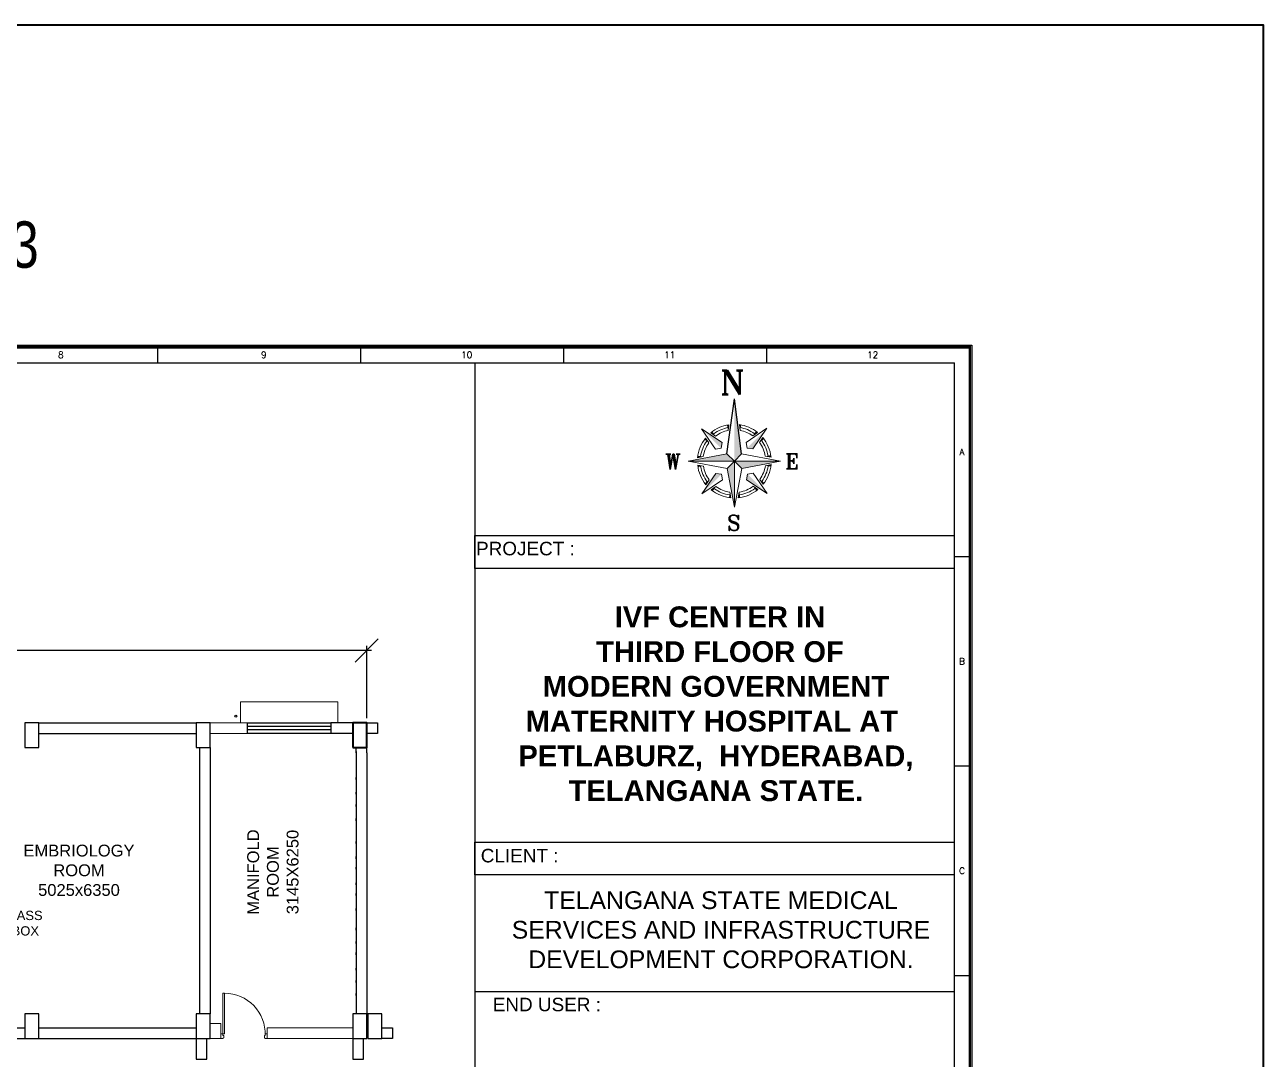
# Model space of a CAD drawing. Header units: millimetres. Extents: x 1448174 to 1599581, y -224422 to -106989.
# Drawn here: x 1572872 to 1599581, y -197323 to -174999 of the extents above; entities that cross this region are included whole.
import ezdxf
from ezdxf.enums import TextEntityAlignment as Align

# ---------------------------------------------------------------- set-up
doc = ezdxf.new("R2010")
doc.units = ezdxf.units.MM
doc.header["$LTSCALE"] = 600
doc.header["$MEASUREMENT"] = 0
doc.header["$PDMODE"] = 35
doc.layers.add('AREA', color=193, linetype='Continuous', plot=False)
for name, color, linetype in [('col', 5, 'Continuous'), ('MEP_HVAC_COPPER_PIPE', 5, 'Continuous'), ('TEXT', 253, 'Continuous'), ('TITLE', 7, 'Continuous'), ('wall', 1, 'Continuous'), ('walls', 250, 'Continuous'), ('Window', 4, 'Continuous')]:
    doc.layers.add(name, color=color, linetype=linetype)
for name, color, linetype, lineweight in [('D.F', 251, 'Continuous', 5), ('DOOR', 144, 'Continuous', 13), ('P-Wall', 1, 'Continuous', 35)]:
    doc.layers.add(name, color=color, linetype=linetype, lineweight=lineweight)
doc.styles.add('ARIAL', font='arial.ttf')
doc.styles.add('ROMANS', font='romans.shx')
doc.styles.add('ROMANT', font='romant.shx')
doc.styles.add('RT', font='romant.shx')
doc.styles.add('style1', font='swisse.ttf', dxfattribs={"width": 0.8})
doc.dimstyles.get("Standard").update_dxf_attribs({"dimscale": 1.5, "dimtxt": 225, "dimasz": 200, "dimexe": 100, "dimexo": 100, "dimgap": 0.25, "dimtad": 0, "dimdec": 0, "dimzin": 0, "dimdsep": 46, "dimtxsty": 'ARIAL', "dimblk": 'OBLIQUE', "dimcen": 0.09, "dimdle": 100, "dimclrd": 256, "dimclre": 256, "dimclrt": 6, "dimadec": 0, "dimazin": 0, "dimtfac": 1, "dimtdec": 0, "dimtofl": 0, "dimtmove": 0, "dimatfit": 3, "dimfxl": 1, "dimtolj": 1, "dimtzin": 0, "dimarcsym": 0})

# ---------------------------------------------------------------- blocks, each defined once
blk = doc.blocks.new('A$C66962185')
at = {"layer": 'TITLE', "color": 7}
for p, q in [((241.95, -140930.66), (241.95, -140928.36)), ((272.21, -140930.66), (272.21, -140928.36)), ((302.47, -140930.66), (302.47, -140928.36)), ((332.74, -140930.66), (332.74, -140928.36)), ((363, -140959.61), (360.7, -140959.61)), ((363, -140990.86), (360.7, -140990.86)), ((363, -141022.1), (360.7, -141022.1))]:
    blk.add_line(p, q, dxfattribs=at)
at = {"layer": 'TITLE'}
for p in [(2.14, -140930.66), (360.7, -141176.03)]:
    blk.add_line(p, (360.7, -140930.66), dxfattribs=at)
at = {"layer": 'TITLE', "color": 7, "const_width": 0.355}
blk.add_lwpolyline([(363, -140928.36), (363, -141178.33), (0, -141178.33), (0, -140928.36)], close=True, dxfattribs=at)
at = {"layer": 'TITLE', "color": 7, "style": 'ROMANS'}
for s, p in [('8', (227.46, -140929.48)), ('9', (257.73, -140929.48)), ('10', (287.99, -140929.48)), ('11', (318.25, -140929.48)), ('12', (348.51, -140929.48)), ('A', (361.83, -140943.96)), ('B', (361.83, -140975.21)), ('C', (361.83, -141006.45))]:
    blk.add_text(s, height=0.952, dxfattribs=at).set_placement(p, align=Align.MIDDLE)
blk = doc.blocks.new('A$C772B36EA')
at = {"layer": 'TITLE', "color": 5}
for p in [(-343, 338), (338, 343)]:
    blk.add_line(p, (0, 2877), dxfattribs=at)
at = {"layer": 'TITLE', "color": 8, "lineweight": 5}
for p, q in [((-566, 858), (-1516, 1493)), ((-866, 553), (-1516, 1493)), ((-865, 1160), (-1088, 1309)), ((-287, 1418), (-252, 1683)), ((-287, 1418), (-252, 1683)), ((270, 1421), (233, 1686)), ((270, 1421), (233, 1686)), ((270, 1421), (233, 1686)), ((553, 866), (1493, 1516)), ((847, 1173), (1068, 1326)), ((858, 566), (1493, 1516)), ((-1173, 847), (-1326, 1068)), ((-606, 597), (-866, 553)), ((-606, 597), (-566, 858)), ((597, 606), (553, 866)), ((597, 606), (858, 566)), ((1160, 865), (1309, 1088)), ((-343, 338), (-2128, 0)), ((-2128, 0), (0, 0)), ((0, 0), (-2128, 0)), ((-338, -343), (-2128, 0)), ((-1432, 209), (-1695, 156)), ((0, 0), (-343, 338)), ((-343, 338), (0, 0)), ((-338, -343), (0, 0)), ((0, 0), (-338, -343)), ((0, 0), (338, 343)), ((338, 343), (0, 0)), ((0, 0), (343, -338)), ((343, -338), (0, 0)), ((0, 0), (0, -2128)), ((0, -2128), (0, 0)), ((0, 0), (2128, 0)), ((2128, 0), (0, 0)), ((338, 343), (2128, 0)), ((343, -338), (2128, 0)), ((1428, 230), (1692, 182)), ((-1428, -230), (-1692, -182)), ((-858, -566), (-1493, -1516)), ((-597, -606), (-858, -566)), ((-338, -343), (0, -2128)), ((343, -338), (0, -2128)), ((606, -597), (866, -553)), ((866, -553), (1516, -1493)), ((1432, -209), (1695, -156)), ((-553, -866), (-1493, -1516)), ((-1160, -865), (-1309, -1088)), ((-597, -606), (-553, -866)), ((606, -597), (566, -858)), ((566, -858), (1516, -1493)), ((1173, -847), (1326, -1068)), ((-847, -1173), (-1068, -1326)), ((-209, -1432), (-156, -1695)), ((230, -1428), (182, -1692)), ((865, -1160), (1088, -1309))]:
    blk.add_line(p, q, dxfattribs=at)
for radius, start, end in [(1702, 98.5269, 129.7262), (1575, 99.8514, 126.7077), (1447, 101.4218, 126.7077), (1702, 51.1427, 82.1348), (1575, 54.1612, 80.8143), (1447, 54.1612, 79.2487), (1702, 141.1427, 174.7262), (1575, 144.1612, 171.7077), (1447, 144.1612, 171.7077), (1447, 9.1612, 36.7077), (1575, 9.1612, 36.7077), (1702, 6.1427, 39.7262), (1702, 186.1427, 219.7262), (1575, 189.1612, 216.7077), (1447, 189.1612, 216.7077), (1447, 324.1612, 351.7077), (1575, 324.1612, 351.7077), (1702, 321.1427, 354.7262), (1702, 231.1427, 264.7262), (1575, 234.1612, 261.7077), (1447, 234.1612, 261.7077), (1702, 276.1427, 309.7262), (1447, 279.1612, 306.7077), (1575, 279.1612, 306.7077)]:
    blk.add_arc((0, 0), radius, start, end, dxfattribs=at)
at = {"layer": 'TITLE', "color": 5}
blk.add_solid([(0, 2877), (338, 343), (0, 0)], dxfattribs=at)
at = {"layer": 'TITLE', "color": 8, "lineweight": 5}
for points in [[(-1516, 1493), (-566, 858), (-606, 597)], [(-1088, 1309), (-1017, 1365), (-865, 1160)], [(-252, 1683), (-340, 1668), (-287, 1418)], [(233, 1686), (320, 1672), (270, 1421)], [(1493, 1516), (858, 566), (597, 606)], [(1068, 1326), (997, 1380), (847, 1173)], [(-1326, 1068), (-1380, 997), (-1173, 847)], [(1309, 1088), (1365, 1017), (1160, 865)], [(-2128, 0), (-343, 338), (0, 0)], [(-1684, 245), (-1695, 156), (-1432, 209)], [(0, -2128), (-338, -343), (0, 0)], [(2128, 0), (343, -338), (0, 0)], [(1680, 271), (1692, 182), (1428, 230)], [(-1680, -271), (-1692, -182), (-1428, -230)], [(-1493, -1516), (-858, -566), (-597, -606)], [(1684, -245), (1695, -156), (1432, -209)], [(-1309, -1088), (-1365, -1017), (-1160, -865)], [(1516, -1493), (566, -858), (606, -597)], [(1326, -1068), (1380, -997), (1173, -847)], [(-1068, -1326), (-997, -1380), (-847, -1173)], [(-245, -1684), (-156, -1695), (-209, -1432)], [(271, -1680), (182, -1692), (230, -1428)], [(1088, -1309), (1017, -1365), (865, -1160)]]:
    blk.add_solid(points, dxfattribs=at)
blk = doc.blocks.new('W1800')
at = {"layer": 'wall', "color": 7}
for p, q in [((0, -58), (0, 173)), ((1800, 173), (1800, -58))]:
    blk.add_line(p, q, dxfattribs=at)
at = {"layer": 'Window'}
for p, q in [((0, 173), (1800, 173)), ((0, 98), (1800, 98)), ((1800, 18), (0, 18)), ((1800, -58), (0, -58))]:
    blk.add_line(p, q, dxfattribs=at)
blk = doc.blocks.new('A$C19B8274B')
at = {"layer": 'DOOR'}
blk.add_line((-45, 925), (-80, 925), dxfattribs=at)
at = {"layer": 'DOOR', "color": 8}
for p, q in [((-80, 50), (-80, 925)), ((-45, 50), (-45, 925)), ((-45, 50), (-80, 50)), ((-955, -50), (-955, -47.5)), ((-940, -35), (-942.5, -35)), ((-60, -35), (-57.5, -35)), ((-45, -50), (-45, -47.5))]:
    blk.add_line(p, q, dxfattribs=at)
for points in [[(-940, 15), (-955, 15), (-955, 50), (-1000, 50), (-1000, -50), (-955, -50)], [(-940, -35), (-940, 15)], [(-60, 15), (-45, 15), (-45, 50), (0, 50), (0, -50), (-45, -50)], [(-60, -35), (-60, 15)]]:
    blk.add_lwpolyline(points, dxfattribs=at)
for centre, radius, start, end in [((-80, 50), 875, 90, 182.29244), ((-955, -35), 12.5, 270, 0), ((-45, -35), 12.5, 180, 270)]:
    blk.add_arc(centre, radius, start, end, dxfattribs=at)
blk = doc.blocks.new('_Oblique')
at = {"color": 0, "linetype": 'ByBlock', "lineweight": -2}
blk.add_line((-0.5, -0.5), (0.5, 0.5), dxfattribs=at)
blk = doc.blocks.new('*D129')
at = {"layer": 'D.F', "color": 5, "lineweight": -2, "transparency": 16777216}
for p, q in [((1546872, -188501), (1559454, -188501)), ((1546972, -189963), (1546972, -188401)), ((1580347, -188501), (1567765, -188501)), ((1580247, -189963), (1580247, -188401))]:
    blk.add_line(p, q, dxfattribs=at)
at = {"layer": 'Defpoints', "color": 0, "transparency": 16777216}
for p in [(1546972, -188501), (1546972, -190063), (1580247, -190063)]:
    blk.add_point(p, dxfattribs=at)
at = {"layer": 'D.F', "color": 5, "lineweight": -2, "transparency": 16777216, "xscale": 500, "yscale": 500, "zscale": 500, "rotation": 180}
blk.add_blockref('_Oblique', (1546972, -188501), dxfattribs=at)
at = {"layer": 'D.F', "color": 5, "lineweight": -2, "transparency": 16777216, "xscale": 500, "yscale": 500, "zscale": 500}
blk.add_blockref('_Oblique', (1580247, -188501), dxfattribs=at)
at = {"layer": 'D.F', "color": 7, "transparency": 16777216, "insert": (1563610, -188501), "char_height": 750, "attachment_point": 5, "style": 'ROMANT'}
blk.add_mtext('\\A1;{\\H0.6667x;INFERTILITY CENTER}', dxfattribs=at)

msp = doc.modelspace()

# ---------------------------------------------------------------- linework, layer by layer
at = {"ltscale": 2}
msp.add_line((1592922.1039, -195867.7068), (1582580.1513, -195867.7068), dxfattribs=at)
at = {"layer": 'AREA'}
for points in [[(1540702.4406, -181916.04), (1593299.1446, -181916.04), (1593299.1446, -218162.5549), (1540702.4406, -218162.5549)], [(1540747.4406, -181961.04), (1593254.1446, -181961.04), (1593254.1446, -218117.5549), (1540747.4406, -218117.5549)]]:
    msp.add_lwpolyline(points, close=True, dxfattribs=at)
at = {"layer": 'col'}
for points in [[(1572872.2181, -190592.8395), (1573172.2181, -190592.8395), (1573172.2181, -190062.8395), (1572872.2181, -190062.8395)], [(1576572.2181, -190592.8395), (1576872.2181, -190592.8395), (1576872.2181, -190062.8395), (1576572.2181, -190062.8395)], [(1572872.2181, -196872.8395), (1573172.2181, -196872.8395), (1573172.2181, -196342.8395), (1572872.2181, -196342.8395)], [(1576572.2181, -196872.8395), (1576872.2181, -196872.8395), (1576872.2181, -196342.8395), (1576572.2181, -196342.8395)], [(1579947.2181, -196872.8395), (1580247.2181, -196872.8395), (1580247.2181, -196342.8395), (1579947.2181, -196342.8395)], [(1580272.2181, -196872.8395), (1580572.2181, -196872.8395), (1580572.2181, -196342.8395), (1580272.2181, -196342.8395)]]:
    msp.add_lwpolyline(points, close=True, dxfattribs=at)
at = {"layer": 'D.F'}
for p, q in [((1577672.5444, -190062.8395), (1576872.2181, -190062.8395)), ((1577672.5444, -190062.8395), (1577672.5444, -190292.8395)), ((1577672.5444, -190292.8395), (1576872.2181, -190292.8395)), ((1576872.2181, -196549.8395), (1577102.2181, -196549.8395)), ((1577102.2181, -196549.8395), (1577102.2181, -196872.8395)), ((1578102.2181, -196642.8395), (1579947.2181, -196642.8395)), ((1578102.2181, -196642.8395), (1578102.2181, -196872.8395)), ((1576872.2181, -196872.8395), (1577102.2181, -196872.8395)), ((1578102.2181, -196872.8395), (1579947.2181, -196872.8395))]:
    msp.add_line(p, q, dxfattribs=at)
msp.add_lwpolyline([(1579622.5444, -190062.8395), (1579622.5444, -189612.8395), (1577522.5444, -189612.8395), (1577522.5444, -190062.8395)], dxfattribs=at)
at = {"layer": 'MEP_HVAC_COPPER_PIPE'}
msp.add_circle((1577425.448, -189917.8395), 20, dxfattribs=at)
at = {"layer": 'P-Wall', "color": 30, "true_color": 0xf8991e}
msp.add_lwpolyline([(1533144.1304, -174998.858), (1599581.4495, -174998.858), (1599581.4495, -224422.1168), (1533144.1304, -224422.1168)], close=True, dxfattribs=at)
at = {"layer": 'P-Wall'}
msp.add_lwpolyline([(1579947.2181, -190592.8395), (1580247.2181, -190592.8395), (1580247.2181, -190062.8395), (1579947.2181, -190062.8395)], close=True, dxfattribs=at)
at = {"layer": 'TITLE'}
msp.add_line((1582580.1513, -182293.0807), (1582580.1513, -217785.5142), dxfattribs=at)
for points in [[(1582580.1513, -186022.7817), (1592918.3413, -186022.7817), (1592918.3413, -186732.2653), (1582580.1513, -186732.2653)], [(1582580.1513, -192635.9027), (1592918.3413, -192635.9027), (1592918.3413, -193345.3863), (1582580.1513, -193345.3863)]]:
    msp.add_lwpolyline(points, close=True, dxfattribs=at)
at = {"layer": 'walls'}
for p, q in [((1573172.2181, -190062.8395), (1576572.2181, -190062.8395)), ((1579947.2181, -190062.8395), (1579472.5444, -190062.8395)), ((1579472.5444, -190062.8395), (1579472.5444, -190292.8395)), ((1580247.2181, -190062.8395), (1580477.2181, -190062.8395)), ((1580477.2181, -190062.8395), (1580477.2181, -190292.8395)), ((1573172.2181, -190292.8395), (1576572.2181, -190292.8395)), ((1579947.2181, -190292.8395), (1579472.5444, -190292.8395)), ((1580477.2181, -190292.8395), (1580247.2181, -190292.8395)), ((1576642.2181, -190592.8395), (1576642.2181, -196342.8395)), ((1576872.2181, -190592.8395), (1576872.2181, -196342.8395)), ((1580017.2181, -190707.8395), (1580017.2181, -190592.8395)), ((1580017.2181, -190707.8395), (1580017.2181, -190662.8395)), ((1580017.2181, -190685.3395), (1580017.2181, -193507.8395)), ((1580247.2181, -190707.8395), (1580247.2181, -190592.8395)), ((1580247.2181, -190707.8395), (1580247.2181, -190662.8395)), ((1580247.2181, -190707.8395), (1580247.2181, -193192.8395)), ((1580017.2181, -191286.8395), (1580017.2181, -191241.8395)), ((1580017.2181, -191604.3395), (1580017.2181, -191559.3395)), ((1580017.2181, -191867.3395), (1580017.2181, -191822.3395)), ((1580017.2181, -192174.8395), (1580017.2181, -192129.8395)), ((1580017.2181, -192668.3395), (1580017.2181, -192623.3395)), ((1580017.2181, -192995.3395), (1580017.2181, -192950.3395)), ((1580017.2181, -193224.8395), (1580017.2181, -193179.8395)), ((1580247.2181, -193192.8395), (1580247.2181, -196342.8395)), ((1580017.2181, -193507.8395), (1580017.2181, -196342.8395)), ((1580017.2181, -193560.3395), (1580017.2181, -193515.3395)), ((1580017.2181, -193792.8395), (1580017.2181, -193747.8395)), ((1580017.2181, -194114.3395), (1580017.2181, -194069.3395)), ((1580017.2181, -194534.8395), (1580017.2181, -194489.8395)), ((1580017.2181, -194826.8395), (1580017.2181, -194781.8395)), ((1580017.2181, -195067.8395), (1580017.2181, -195022.8395)), ((1580017.2181, -195400.3395), (1580017.2181, -195355.3395)), ((1580017.2181, -195668.8395), (1580017.2181, -195623.8395)), ((1580017.2181, -195948.3395), (1580017.2181, -195903.3395)), ((1571617.2181, -196642.8395), (1572872.2181, -196642.8395)), ((1573172.2181, -196642.8395), (1576572.2181, -196642.8395)), ((1574059.2181, -196642.8395), (1574059.2181, -196642.8395)), ((1580572.2181, -196642.8395), (1580802.2181, -196642.8395)), ((1580802.2181, -196642.8395), (1580802.2181, -196872.8395)), ((1571502.2181, -196872.8395), (1576572.2181, -196872.8395)), ((1572872.2181, -196872.8395), (1572872.2181, -196872.8395)), ((1576572.2181, -196872.8395), (1576572.2181, -197322.8395)), ((1576802.2181, -197322.8395), (1576802.2181, -196872.8395)), ((1579947.2181, -196872.8395), (1579947.2181, -197322.8395)), ((1580177.2181, -197322.8395), (1580177.2181, -196872.8395)), ((1580802.2181, -196872.8395), (1580572.2181, -196872.8395)), ((1576572.2181, -197322.8395), (1576802.2181, -197322.8395)), ((1579947.2181, -197322.8395), (1580177.2181, -197322.8395))]:
    msp.add_line(p, q, dxfattribs=at)

# ---------------------------------------------------------------- block references
at = {"layer": 'D.F'}
msp.add_blockref('W1800', (1577672.5444, -190235.3395), dxfattribs=at)
at = {"layer": 'D.F', "xscale": -1}
msp.add_blockref('A$C19B8274B', (1577102.2181, -196822.8395), dxfattribs=at)
at = {"layer": 'TITLE', "xscale": 144.6465675549349, "yscale": 144.6465665108379, "zscale": 144.6465669265092}
msp.add_blockref('A$C66962185', (1540747.4406, 20202843.0172), dxfattribs=at)
at = {"layer": 'walls', "xscale": 0.4672758229201079, "yscale": 0.46727599959292, "zscale": 0.4672758834301755}
msp.add_blockref('A$C772B36EA', (1588175.1719, -184416.2193), dxfattribs=at)

# ---------------------------------------------------------------- texts
at = {"layer": 'TEXT', "color": 7, "style": 'RT'}
for s, p in [('W', (1586681.848, -184593.3396)), ('E', (1589272.3403, -184585.4177)), ('S', (1588024.4299, -185913.0744))]:
    msp.add_text(s, height=329.2738, dxfattribs=at).set_placement(p)
at = {"layer": 'TEXT', "color": 7, "insert": (1560753.6961, -179242.3069), "char_height": 1000, "width": 19166.422352, "attachment_point": 1, "style": 'style1'}
msp.add_mtext('{\\fArial|b0|i0|c0|p34;CIVIL LAYOUT-30-10-23}', dxfattribs=at)
at = {"layer": 'TEXT', "insert": (1578224.4695, -193282.9241), "char_height": 255, "width": 2493.816508, "attachment_point": 5, "rotation": 90, "style": 'ARIAL'}
msp.add_mtext('MANIFOLD ROOM\\P3145X6250', dxfattribs=at)
at = {"layer": 'TEXT', "attachment_point": 5, "style": 'ARIAL'}
for s, insert, char_height, width in [('EMBRIOLOGY ROOM 5025x6350', (1574041.4695, -193246.9241), 255, 2711.592769), ('PASS BOX', (1572884.6098, -194388.129), 200, 1149.249659)]:
    msp.add_mtext(s, dxfattribs=dict(at, insert=insert, char_height=char_height, width=width))
at = {"layer": 'TITLE', "color": 5, "style": 'RT'}
msp.add_text('N', height=519.3415, dxfattribs=at).set_placement((1587867.1536, -182976.8736))
at = {"layer": 'TITLE', "color": 7, "style": 'ARIAL'}
for s, p in [('PROJECT :', (1582604.461, -186448.4718)), ('CLIENT :', (1582706.1293, -193074.7382))]:
    msp.add_text(s, height=291.90184, dxfattribs=at).set_placement(p)
at = {"layer": 'TITLE', "attachment_point": 2, "style": 'ARIAL'}
for s, insert, char_height, width in [('\\fArial|b1|i0|c0|p34; IVF CENTER IN\\P THIRD FLOOR OF \\PMODERN GOVERNMENT MATERNITY HOSPITAL AT  PETLABURZ,  HYDERABAD, TELANGANA STATE.', (1587777.9349, -187551.1005), 450, 10819.097673), ('{\\fArial|b0|i0|c0|p34;TELANGANA STATE MEDICAL SERVICES AND INFRASTRUCTURE DEVELOPMENT CORPORATION.}', (1587886.9013, -193699.7471), 382.5, 9196.233022)]:
    msp.add_mtext(s, dxfattribs=dict(at, insert=insert, char_height=char_height, width=width))
at = {"layer": 'TITLE', "color": 7, "insert": (1582965.3173, -195995.4655), "char_height": 291.90184, "width": 5373.887, "attachment_point": 1, "style": 'ARIAL'}
msp.add_mtext('END USER :', dxfattribs=at)

# ---------------------------------------------------------------- dimensions: what is measured, and where the dimension line sits
at = {"layer": 'D.F'}
dim = msp.add_aligned_dim(p1=(1580247.2181, -190062.8395), p2=(1546972.2181, -190062.8395), distance=-1561.56, text='{\\H0.6667x;INFERTILITY CENTER}', dimstyle='Standard', override={"dimscale": 1, "dimtxt": 750, "dimasz": 500, "dimtxsty": 'ROMANT', "dimclrd": 5, "dimclre": 5, "dimclrt": 7}, dxfattribs=at)
dim.commit()
dim.dimension.update_dxf_attribs({"geometry": '*D129', "text_midpoint": (1563609.7181, -188501.2795)})

doc.saveas('drawing.dxf')
